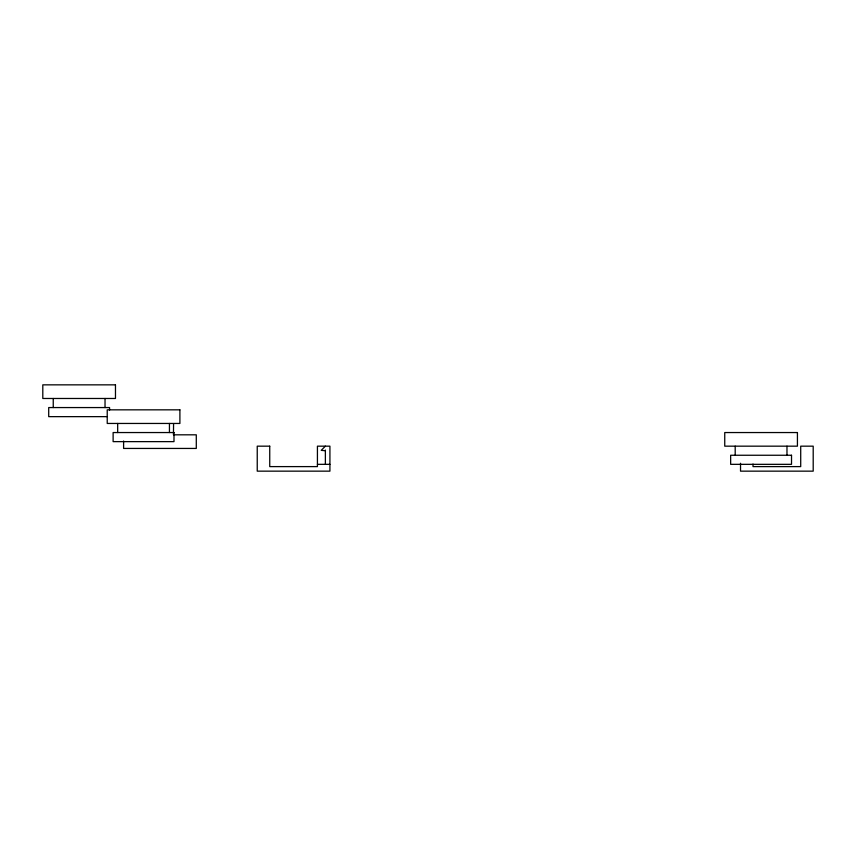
<?xml version="1.0" encoding="UTF-8"?>
<svg xmlns="http://www.w3.org/2000/svg" width="856" height="856" viewBox="0 0 856 856"><rect width="100%" height="100%" fill="white"/><g stroke="black" fill="none" stroke-linecap="round" stroke-linejoin="round"><path stroke-width="1.28" d="M325.376 446.169L321.203 450.342L325.376 450.716M106.925 416.647L48.706 416.647L48.706 407.563L109.568 407.563L109.568 410.152M173.458 434.816L173.575 423.666M173.821 434.816L196.292 434.816L196.292 448.437L123.606 448.437L123.606 441.011M317.426 464.337L329.924 464.337M786.974 446.169L786.974 455.253M753.013 464.059L753.013 466.606L800.713 466.606L800.713 446.169L813.2 446.169L813.2 471.153L740.526 471.153L740.526 463.267M735.197 446.169L735.197 455.253M325.376 450.063L325.376 464.337M169.445 423.453L169.445 432.548M117.668 423.453L117.668 432.548M105.031 398.479L105.031 407.563M53.243 398.479L53.243 407.563M115.474 384.847L42.8 384.847L42.8 398.479L115.474 398.479L115.474 384.847M179.899 409.831L107.225 409.831L107.225 423.453L179.899 423.453L179.899 409.831M173.993 432.548L113.12 432.548L113.12 441.632L173.993 441.632L173.993 432.548M797.428 432.548L724.743 432.548L724.743 446.169L797.428 446.169L797.428 432.548M269.736 446.169L257.239 446.169L257.239 471.153L329.924 471.153L329.924 446.169L317.426 446.169L317.426 466.606L269.736 466.606L269.736 446.169M791.522 455.253L730.65 455.253L730.65 464.337L791.522 464.337L791.522 455.253"/></g></svg>
